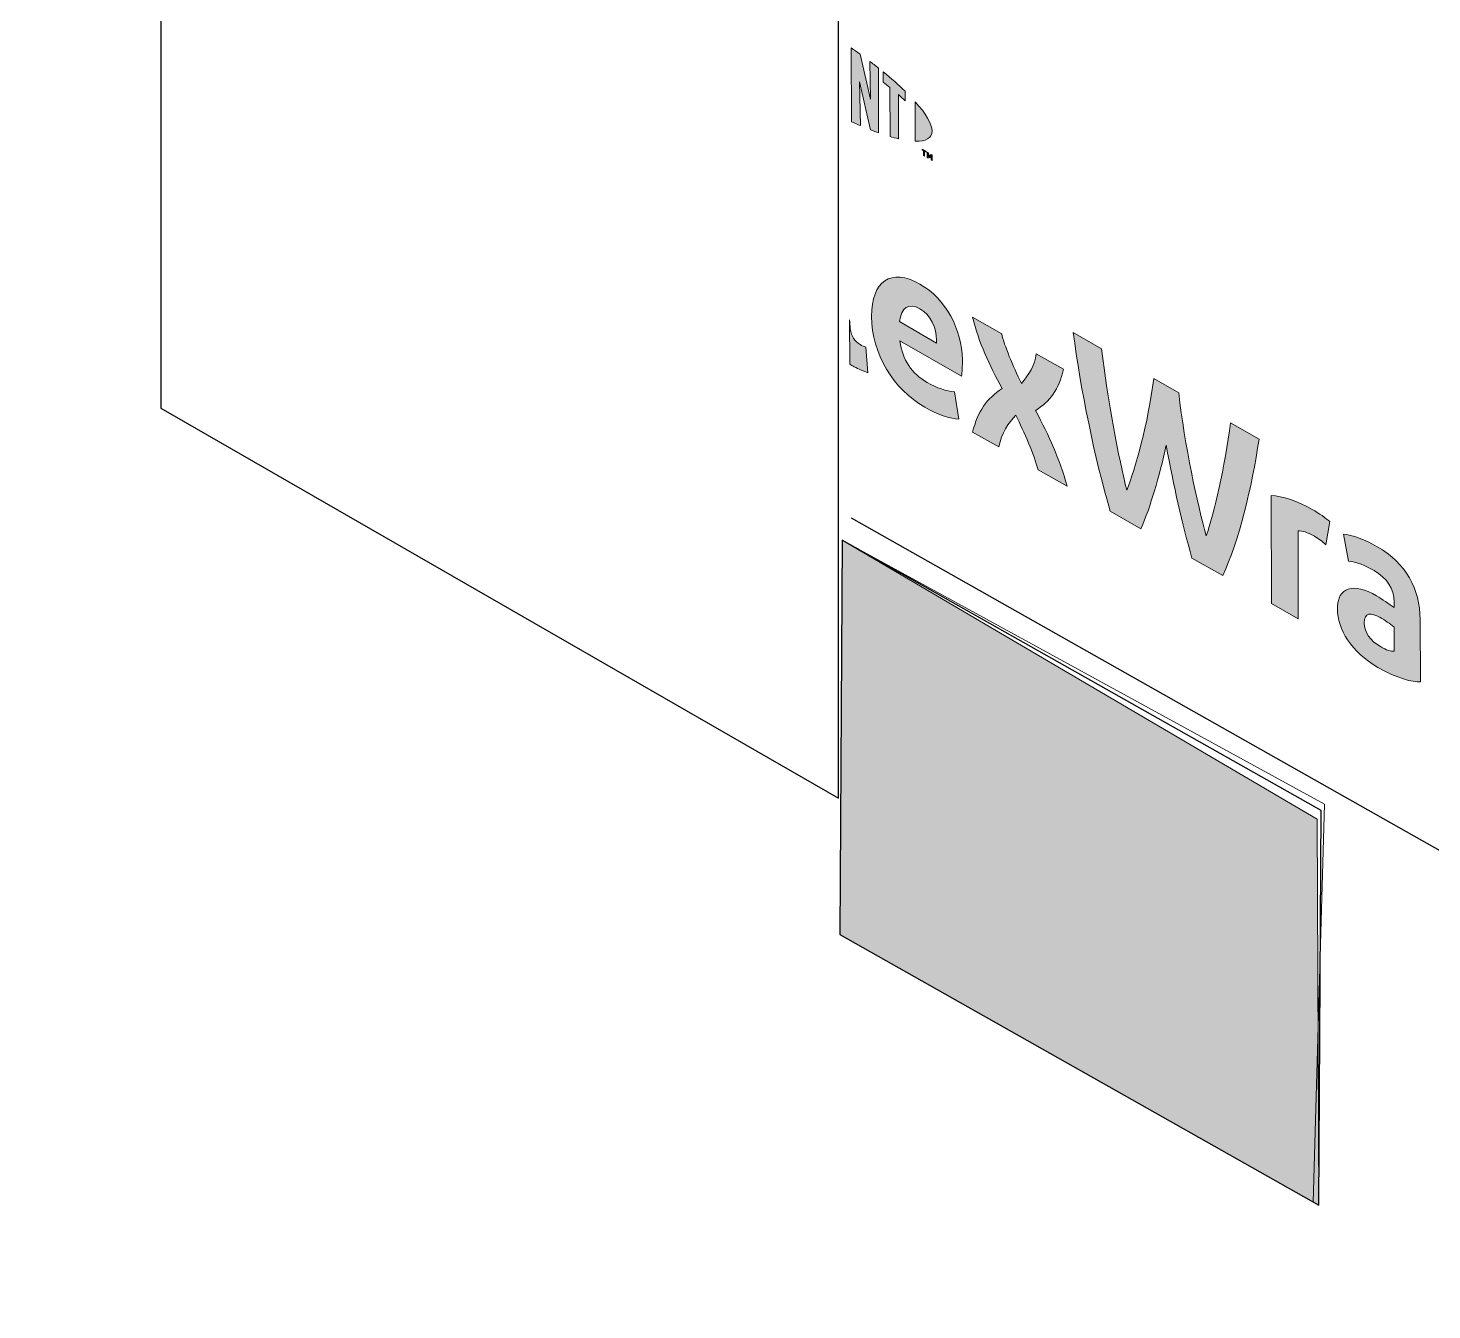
# Model space of a CAD drawing. Header units: inches. Extents: x -20.7 to 76.3, y -55.2 to 19.1.
# Drawn here: x -4.325 to -3.738, y -30.788 to -30.253 of the extents above; entities that cross this region are included whole.
import ezdxf

# ---------------------------------------------------------------- set-up
doc = ezdxf.new("R2010")
doc.units = ezdxf.units.IN
doc.header["$MEASUREMENT"] = 0
for name, color, linetype, lineweight in [('.ATI-HATCH', 7, 'Continuous', 0), ('G-ANNO-TTLB', 7, 'Continuous', 0), ('TYVEK', 7, 'Continuous', 0)]:
    doc.layers.add(name, color=color, linetype=linetype, lineweight=lineweight)

# ---------------------------------------------------------------- blocks, each defined once
blk = doc.blocks.new('Block_186')
at = {"layer": 'TYVEK', "true_color": 0x003b71, "transparency": 33554687}
h = blk.add_hatch(color=156, dxfattribs=at)
h.dxf.hatch_style = 2
edge = h.paths.add_edge_path()
edge.add_spline(control_points=[(-3.94506, -30.3844), (-3.94506, -30.3844), (-3.96055, -30.37543), (-3.96055, -30.37543), (-3.95976, -30.36951), (-3.9567, -30.36744), (-3.95197, -30.3701), (-3.94752, -30.37266), (-3.94506, -30.37799), (-3.94506, -30.38322), (-3.94506, -30.38322), (-3.94506, -30.3844), (-3.94506, -30.3844)], knot_values=[0, 0, 0, 0, 1, 1, 1, 2, 2, 2, 3, 3, 3, 4, 4, 4, 4], degree=3, periodic=0)
edge = h.paths.add_edge_path()
edge.add_spline(control_points=[(-3.93421, -30.39131), (-3.93431, -30.37868), (-3.94131, -30.36596), (-3.95197, -30.35974), (-3.964, -30.35293), (-3.97219, -30.35836), (-3.97219, -30.37326), (-3.97209, -30.38894), (-3.96311, -30.40364), (-3.94999, -30.41114), (-3.94466, -30.4143), (-3.93934, -30.41597), (-3.93569, -30.41617), (-3.93569, -30.41617), (-3.93756, -30.40473), (-3.93756, -30.40473), (-3.94102, -30.40443), (-3.94486, -30.40325), (-3.94891, -30.40088), (-3.95542, -30.39713), (-3.95927, -30.39161), (-3.96035, -30.38342), (-3.96035, -30.38342), (-3.9346, -30.39822), (-3.9346, -30.39822), (-3.9344, -30.39644), (-3.93421, -30.39407), (-3.93421, -30.39131)], knot_values=[0, 0, 0, 0, 1, 1, 1, 2, 2, 2, 3, 3, 3, 4, 4, 4, 5, 5, 5, 6, 6, 6, 7, 7, 7, 8, 8, 8, 9, 9, 9, 9], degree=3, periodic=0)
h = blk.add_hatch(color=156, dxfattribs=at)
h.dxf.hatch_style = 2
edge = h.paths.add_edge_path()
edge.add_spline(control_points=[(-3.97456, -30.38608), (-3.97535, -30.38588), (-3.97614, -30.38549), (-3.97692, -30.385), (-3.97927, -30.38365), (-3.98054, -30.38152), (-3.98107, -30.37852), (-3.98127, -30.37736), (-3.98136, -30.37607), (-3.98136, -30.37464), (-3.98136, -30.37464), (-3.98125, -30.39316), (-3.98125, -30.39316), (-3.98069, -30.39355), (-3.9801, -30.39392), (-3.97949, -30.39427), (-3.97781, -30.39526), (-3.97525, -30.39624), (-3.97377, -30.39683), (-3.97377, -30.39683), (-3.97456, -30.38608), (-3.97456, -30.38608)], knot_values=[0, 0, 0, 0, 1, 1, 1, 2, 2, 2, 3, 3, 3, 4, 4, 4, 5, 5, 5, 6, 6, 6, 7, 7, 7, 7], degree=3, periodic=0)
h = blk.add_hatch(color=156, dxfattribs=at)
h.dxf.hatch_style = 2
edge = h.paths.add_edge_path()
edge.add_spline(control_points=[(-3.90372, -30.41252), (-3.89761, -30.40877), (-3.89405, -30.40394), (-3.89198, -30.39536), (-3.89198, -30.39536), (-3.90343, -30.38884), (-3.90343, -30.38884), (-3.90392, -30.39378), (-3.90658, -30.39782), (-3.90955, -30.40127), (-3.91319, -30.39387), (-3.91674, -30.38539), (-3.91783, -30.38056), (-3.91783, -30.38056), (-3.92997, -30.37355), (-3.92997, -30.37355), (-3.9274, -30.3844), (-3.92306, -30.39338), (-3.91763, -30.40344), (-3.92414, -30.40759), (-3.92789, -30.41292), (-3.92997, -30.4216), (-3.92997, -30.4216), (-3.91902, -30.42781), (-3.91902, -30.42781), (-3.91793, -30.42179), (-3.91497, -30.41785), (-3.91191, -30.41449), (-3.90846, -30.4216), (-3.90431, -30.43097), (-3.90264, -30.43728), (-3.90264, -30.43728), (-3.8905, -30.44419), (-3.8905, -30.44419), (-3.89386, -30.43235), (-3.8978, -30.42347), (-3.90372, -30.41252)], knot_values=[0, 0, 0, 0, 1, 1, 1, 2, 2, 2, 3, 3, 3, 4, 4, 4, 5, 5, 5, 6, 6, 6, 7, 7, 7, 8, 8, 8, 9, 9, 9, 10, 10, 10, 11, 11, 11, 12, 12, 12, 12], degree=3, periodic=0)
h = blk.add_hatch(color=156, dxfattribs=at)
h.dxf.hatch_style = 2
edge = h.paths.add_edge_path()
edge.add_spline(control_points=[(-3.82224, -30.41765), (-3.8246, -30.4361), (-3.82914, -30.45573), (-3.83239, -30.46491), (-3.83605, -30.45179), (-3.84137, -30.42712), (-3.84384, -30.40522), (-3.84384, -30.40522), (-3.8543, -30.3992), (-3.8543, -30.3992), (-3.85666, -30.41834), (-3.86209, -30.43689), (-3.86555, -30.44587), (-3.8689, -30.43294), (-3.87353, -30.40798), (-3.8761, -30.38677), (-3.8761, -30.38677), (-3.88794, -30.37996), (-3.88794, -30.37996), (-3.88488, -30.40354), (-3.87896, -30.43275), (-3.87245, -30.45455), (-3.87245, -30.45455), (-3.85963, -30.46195), (-3.85963, -30.46195), (-3.85558, -30.45248), (-3.85213, -30.44074), (-3.84907, -30.42702), (-3.84601, -30.44419), (-3.84236, -30.46007), (-3.83832, -30.47418), (-3.83832, -30.47418), (-3.82549, -30.48148), (-3.82549, -30.48148), (-3.81869, -30.46747), (-3.81336, -30.44468), (-3.8103, -30.42456), (-3.8103, -30.42456), (-3.82224, -30.41765), (-3.82224, -30.41765)], knot_values=[0, 0, 0, 0, 1, 1, 1, 2, 2, 2, 3, 3, 3, 4, 4, 4, 5, 5, 5, 6, 6, 6, 7, 7, 7, 8, 8, 8, 9, 9, 9, 10, 10, 10, 11, 11, 11, 12, 12, 12, 13, 13, 13, 13], degree=3, periodic=0)
h = blk.add_hatch(color=156, dxfattribs=at)
h.dxf.hatch_style = 2
edge = h.paths.add_edge_path()
edge.add_spline(control_points=[(-3.7881, -30.45386), (-3.79402, -30.4505), (-3.80082, -30.44814), (-3.80526, -30.44814), (-3.80526, -30.44814), (-3.80517, -30.49322), (-3.80517, -30.49322), (-3.80517, -30.49322), (-3.79392, -30.49963), (-3.79392, -30.49963), (-3.79392, -30.49963), (-3.79402, -30.46283), (-3.79402, -30.46283), (-3.79224, -30.46283), (-3.79027, -30.46333), (-3.78721, -30.4651), (-3.78553, -30.46609), (-3.78376, -30.46727), (-3.78238, -30.46866), (-3.78238, -30.46866), (-3.7808, -30.45889), (-3.7808, -30.45889), (-3.78238, -30.45751), (-3.78524, -30.45553), (-3.7881, -30.45386)], knot_values=[0, 0, 0, 0, 1, 1, 1, 2, 2, 2, 3, 3, 3, 4, 4, 4, 5, 5, 5, 6, 6, 6, 7, 7, 7, 8, 8, 8, 8], degree=3, periodic=0)
h = blk.add_hatch(color=156, dxfattribs=at)
h.dxf.hatch_style = 2
edge = h.paths.add_edge_path()
edge.add_spline(control_points=[(-3.75387, -30.51315), (-3.75505, -30.51325), (-3.75712, -30.51266), (-3.75959, -30.51118), (-3.76393, -30.50871), (-3.76629, -30.50526), (-3.7664, -30.50131), (-3.7664, -30.49687), (-3.76344, -30.49687), (-3.75969, -30.49904), (-3.75771, -30.50013), (-3.75574, -30.50161), (-3.75387, -30.50309), (-3.75387, -30.50309), (-3.75387, -30.51315), (-3.75387, -30.51315)], knot_values=[0, 0, 0, 0, 1, 1, 1, 2, 2, 2, 3, 3, 3, 4, 4, 4, 5, 5, 5, 5], degree=3, periodic=0)
edge = h.paths.add_edge_path()
edge.add_spline(control_points=[(-3.74301, -30.49983), (-3.74301, -30.4871), (-3.74893, -30.47635), (-3.76097, -30.46945), (-3.7659, -30.46658), (-3.77153, -30.46451), (-3.77508, -30.46422), (-3.77508, -30.46422), (-3.773, -30.47546), (-3.773, -30.47546), (-3.76965, -30.47586), (-3.7658, -30.47734), (-3.76225, -30.47941), (-3.75682, -30.48257), (-3.75396, -30.48691), (-3.75387, -30.49263), (-3.75387, -30.49263), (-3.75387, -30.4949), (-3.75387, -30.4949), (-3.75594, -30.49342), (-3.75889, -30.49135), (-3.76117, -30.48996), (-3.77093, -30.48444), (-3.77754, -30.48612), (-3.77754, -30.49549), (-3.77754, -30.50388), (-3.77182, -30.51344), (-3.76067, -30.51986), (-3.75248, -30.52459), (-3.74627, -30.52597), (-3.74292, -30.52597), (-3.74292, -30.52597), (-3.74301, -30.49983), (-3.74301, -30.49983)], knot_values=[0, 0, 0, 0, 1, 1, 1, 2, 2, 2, 3, 3, 3, 4, 4, 4, 5, 5, 5, 6, 6, 6, 7, 7, 7, 8, 8, 8, 9, 9, 9, 10, 10, 10, 11, 11, 11, 11], degree=3, periodic=0)
at = {"layer": 'TYVEK'}
for points, knots in [([(-3.93421, -30.39131), (-3.93431, -30.37868), (-3.94131, -30.36596), (-3.95197, -30.35974), (-3.964, -30.35293), (-3.97219, -30.35836), (-3.97219, -30.37326), (-3.97209, -30.38894), (-3.96311, -30.40364), (-3.94999, -30.41114), (-3.94466, -30.4143), (-3.93934, -30.41597), (-3.93569, -30.41617), (-3.93569, -30.41617), (-3.93756, -30.40473), (-3.93756, -30.40473), (-3.94102, -30.40443), (-3.94486, -30.40325), (-3.94891, -30.40088), (-3.95542, -30.39713), (-3.95927, -30.39161), (-3.96035, -30.38342), (-3.96035, -30.38342), (-3.9346, -30.39822), (-3.9346, -30.39822), (-3.9344, -30.39644), (-3.93421, -30.39407), (-3.93421, -30.39131)], [0, 0, 0, 0, 1, 1, 1, 2, 2, 2, 3, 3, 3, 4, 4, 4, 5, 5, 5, 6, 6, 6, 7, 7, 7, 8, 8, 8, 9, 9, 9, 9]), ([(-3.94506, -30.3844), (-3.94506, -30.3844), (-3.96055, -30.37543), (-3.96055, -30.37543), (-3.95976, -30.36951), (-3.9567, -30.36744), (-3.95197, -30.3701), (-3.94752, -30.37266), (-3.94506, -30.37799), (-3.94506, -30.38322), (-3.94506, -30.38322), (-3.94506, -30.3844), (-3.94506, -30.3844)], [0, 0, 0, 0, 1, 1, 1, 2, 2, 2, 3, 3, 3, 4, 4, 4, 4]), ([(-3.97456, -30.38608), (-3.97535, -30.38588), (-3.97614, -30.38549), (-3.97692, -30.385), (-3.97927, -30.38365), (-3.98054, -30.38152), (-3.98107, -30.37852), (-3.98127, -30.37736), (-3.98136, -30.37607), (-3.98136, -30.37464), (-3.98136, -30.37464), (-3.98125, -30.39316), (-3.98125, -30.39316), (-3.98069, -30.39355), (-3.9801, -30.39392), (-3.97949, -30.39427), (-3.97781, -30.39526), (-3.97525, -30.39624), (-3.97377, -30.39683), (-3.97377, -30.39683), (-3.97456, -30.38608), (-3.97456, -30.38608)], [0, 0, 0, 0, 1, 1, 1, 2, 2, 2, 3, 3, 3, 4, 4, 4, 5, 5, 5, 6, 6, 6, 7, 7, 7, 7]), ([(-3.90372, -30.41252), (-3.89761, -30.40877), (-3.89405, -30.40394), (-3.89198, -30.39536), (-3.89198, -30.39536), (-3.90343, -30.38884), (-3.90343, -30.38884), (-3.90392, -30.39378), (-3.90658, -30.39782), (-3.90955, -30.40127), (-3.91319, -30.39387), (-3.91674, -30.38539), (-3.91783, -30.38056), (-3.91783, -30.38056), (-3.92997, -30.37355), (-3.92997, -30.37355), (-3.9274, -30.3844), (-3.92306, -30.39338), (-3.91763, -30.40344), (-3.92414, -30.40759), (-3.92789, -30.41292), (-3.92997, -30.4216), (-3.92997, -30.4216), (-3.91902, -30.42781), (-3.91902, -30.42781), (-3.91793, -30.42179), (-3.91497, -30.41785), (-3.91191, -30.41449), (-3.90846, -30.4216), (-3.90431, -30.43097), (-3.90264, -30.43728), (-3.90264, -30.43728), (-3.8905, -30.44419), (-3.8905, -30.44419), (-3.89386, -30.43235), (-3.8978, -30.42347), (-3.90372, -30.41252)], [0, 0, 0, 0, 1, 1, 1, 2, 2, 2, 3, 3, 3, 4, 4, 4, 5, 5, 5, 6, 6, 6, 7, 7, 7, 8, 8, 8, 9, 9, 9, 10, 10, 10, 11, 11, 11, 12, 12, 12, 12]), ([(-3.82224, -30.41765), (-3.8246, -30.4361), (-3.82914, -30.45573), (-3.83239, -30.46491), (-3.83605, -30.45179), (-3.84137, -30.42712), (-3.84384, -30.40522), (-3.84384, -30.40522), (-3.8543, -30.3992), (-3.8543, -30.3992), (-3.85666, -30.41834), (-3.86209, -30.43689), (-3.86555, -30.44587), (-3.8689, -30.43294), (-3.87353, -30.40798), (-3.8761, -30.38677), (-3.8761, -30.38677), (-3.88794, -30.37996), (-3.88794, -30.37996), (-3.88488, -30.40354), (-3.87896, -30.43275), (-3.87245, -30.45455), (-3.87245, -30.45455), (-3.85963, -30.46195), (-3.85963, -30.46195), (-3.85558, -30.45248), (-3.85213, -30.44074), (-3.84907, -30.42702), (-3.84601, -30.44419), (-3.84236, -30.46007), (-3.83832, -30.47418), (-3.83832, -30.47418), (-3.82549, -30.48148), (-3.82549, -30.48148), (-3.81869, -30.46747), (-3.81336, -30.44468), (-3.8103, -30.42456), (-3.8103, -30.42456), (-3.82224, -30.41765), (-3.82224, -30.41765)], [0, 0, 0, 0, 1, 1, 1, 2, 2, 2, 3, 3, 3, 4, 4, 4, 5, 5, 5, 6, 6, 6, 7, 7, 7, 8, 8, 8, 9, 9, 9, 10, 10, 10, 11, 11, 11, 12, 12, 12, 13, 13, 13, 13]), ([(-3.7881, -30.45386), (-3.79402, -30.4505), (-3.80082, -30.44814), (-3.80526, -30.44814), (-3.80526, -30.44814), (-3.80517, -30.49322), (-3.80517, -30.49322), (-3.80517, -30.49322), (-3.79392, -30.49963), (-3.79392, -30.49963), (-3.79392, -30.49963), (-3.79402, -30.46283), (-3.79402, -30.46283), (-3.79224, -30.46283), (-3.79027, -30.46333), (-3.78721, -30.4651), (-3.78553, -30.46609), (-3.78376, -30.46727), (-3.78238, -30.46866), (-3.78238, -30.46866), (-3.7808, -30.45889), (-3.7808, -30.45889), (-3.78238, -30.45751), (-3.78524, -30.45553), (-3.7881, -30.45386)], [0, 0, 0, 0, 1, 1, 1, 2, 2, 2, 3, 3, 3, 4, 4, 4, 5, 5, 5, 6, 6, 6, 7, 7, 7, 8, 8, 8, 8]), ([(-3.74301, -30.49983), (-3.74301, -30.4871), (-3.74893, -30.47635), (-3.76097, -30.46945), (-3.7659, -30.46658), (-3.77153, -30.46451), (-3.77508, -30.46422), (-3.77508, -30.46422), (-3.773, -30.47546), (-3.773, -30.47546), (-3.76965, -30.47586), (-3.7658, -30.47734), (-3.76225, -30.47941), (-3.75682, -30.48257), (-3.75396, -30.48691), (-3.75387, -30.49263), (-3.75387, -30.49263), (-3.75387, -30.4949), (-3.75387, -30.4949), (-3.75594, -30.49342), (-3.75889, -30.49135), (-3.76117, -30.48996), (-3.77093, -30.48444), (-3.77754, -30.48612), (-3.77754, -30.49549), (-3.77754, -30.50388), (-3.77182, -30.51344), (-3.76067, -30.51986), (-3.75248, -30.52459), (-3.74627, -30.52597), (-3.74292, -30.52597), (-3.74292, -30.52597), (-3.74301, -30.49983), (-3.74301, -30.49983)], [0, 0, 0, 0, 1, 1, 1, 2, 2, 2, 3, 3, 3, 4, 4, 4, 5, 5, 5, 6, 6, 6, 7, 7, 7, 8, 8, 8, 9, 9, 9, 10, 10, 10, 11, 11, 11, 11]), ([(-3.75387, -30.51315), (-3.75505, -30.51325), (-3.75712, -30.51266), (-3.75959, -30.51118), (-3.76393, -30.50871), (-3.76629, -30.50526), (-3.7664, -30.50131), (-3.7664, -30.49687), (-3.76344, -30.49687), (-3.75969, -30.49904), (-3.75771, -30.50013), (-3.75574, -30.50161), (-3.75387, -30.50309), (-3.75387, -30.50309), (-3.75387, -30.51315), (-3.75387, -30.51315)], [0, 0, 0, 0, 1, 1, 1, 2, 2, 2, 3, 3, 3, 4, 4, 4, 5, 5, 5, 5])]:
    blk.add_open_spline(points, degree=3, knots=knots, dxfattribs=at)
blk = doc.blocks.new('Block_187')
at = {"layer": 'TYVEK', "true_color": 0x003b71, "transparency": 33554687}
h = blk.add_hatch(color=156, dxfattribs=at)
h.dxf.hatch_style = 2
edge = h.paths.add_edge_path()
edge.add_spline(control_points=[(-3.97261, -30.28252), (-3.97261, -30.28252), (-3.97699, -30.26372), (-3.97699, -30.26372), (-3.97817, -30.26286), (-3.97959, -30.26186), (-3.98069, -30.26111), (-3.98069, -30.26111), (-3.98062, -30.29191), (-3.98062, -30.29191), (-3.97984, -30.29227), (-3.97787, -30.29314), (-3.97686, -30.29357), (-3.97686, -30.29357), (-3.97721, -30.27525), (-3.97721, -30.27525), (-3.97721, -30.27525), (-3.97258, -30.29532), (-3.97258, -30.29532), (-3.9716, -30.29571), (-3.97018, -30.29624), (-3.96924, -30.29657), (-3.96924, -30.29657), (-3.96931, -30.26951), (-3.96931, -30.26951), (-3.97028, -30.26873), (-3.97206, -30.26736), (-3.97292, -30.26672), (-3.97292, -30.26672), (-3.97261, -30.28252), (-3.97261, -30.28252)], knot_values=[0, 0, 0, 0, 1, 1, 1, 2, 2, 2, 3, 3, 3, 4, 4, 4, 5, 5, 5, 6, 6, 6, 7, 7, 7, 8, 8, 8, 9, 9, 9, 10, 10, 10, 10], degree=3, periodic=0)
h = blk.add_hatch(color=156, dxfattribs=at)
h.dxf.hatch_style = 2
edge = h.paths.add_edge_path()
edge.add_spline(control_points=[(-3.96736, -30.27535), (-3.96639, -30.27611), (-3.96544, -30.27688), (-3.96451, -30.27765), (-3.96451, -30.27765), (-3.96446, -30.29812), (-3.96446, -30.29812), (-3.96361, -30.29838), (-3.96202, -30.29882), (-3.96096, -30.29906), (-3.96096, -30.29906), (-3.96101, -30.28062), (-3.96101, -30.28062), (-3.95999, -30.28151), (-3.95903, -30.28236), (-3.95815, -30.28316), (-3.95815, -30.28316), (-3.95816, -30.27921), (-3.95816, -30.27921), (-3.96093, -30.27651), (-3.9639, -30.2739), (-3.96737, -30.27107), (-3.96737, -30.27107), (-3.96736, -30.27535), (-3.96736, -30.27535)], knot_values=[0, 0, 0, 0, 1, 1, 1, 2, 2, 2, 3, 3, 3, 4, 4, 4, 5, 5, 5, 6, 6, 6, 7, 7, 7, 8, 8, 8, 8], degree=3, periodic=0)
h = blk.add_hatch(color=156, dxfattribs=at)
h.dxf.hatch_style = 2
edge = h.paths.add_edge_path()
edge.add_spline(control_points=[(-3.94694, -30.29582), (-3.94693, -30.29885), (-3.94947, -30.30022), (-3.95392, -30.3001), (-3.95392, -30.3001), (-3.95396, -30.28356), (-3.95396, -30.28356), (-3.9495, -30.28854), (-3.94694, -30.29282), (-3.94694, -30.29582)], knot_values=[0, 0, 0, 0, 1, 1, 1, 2, 2, 2, 3, 3, 3, 3], degree=3, periodic=0)
h = blk.add_hatch(color=156, dxfattribs=at)
h.dxf.hatch_style = 2
edge = h.paths.add_edge_path()
edge.add_spline(control_points=[(-3.95108, -30.30341), (-3.95108, -30.30341), (-3.95108, -30.3038), (-3.95108, -30.3038), (-3.95108, -30.3038), (-3.95049, -30.3041), (-3.95049, -30.3041), (-3.95049, -30.3041), (-3.95049, -30.30607), (-3.95049, -30.30607), (-3.95049, -30.30607), (-3.95009, -30.30637), (-3.95009, -30.30637), (-3.95009, -30.30637), (-3.95009, -30.30439), (-3.95009, -30.30439), (-3.95009, -30.30439), (-3.9494, -30.30469), (-3.9494, -30.30469), (-3.9494, -30.30469), (-3.9494, -30.3043), (-3.9494, -30.3043), (-3.9494, -30.3043), (-3.95108, -30.30341), (-3.95108, -30.30341)], knot_values=[0, 0, 0, 0, 1, 1, 1, 2, 2, 2, 3, 3, 3, 4, 4, 4, 5, 5, 5, 6, 6, 6, 7, 7, 7, 8, 8, 8, 8], degree=3, periodic=0)
edge = h.paths.add_edge_path()
edge.add_spline(control_points=[(-3.94733, -30.30558), (-3.94733, -30.30558), (-3.94792, -30.30627), (-3.94792, -30.30627), (-3.94792, -30.30627), (-3.94861, -30.30479), (-3.94861, -30.30479), (-3.94861, -30.30479), (-3.94901, -30.30459), (-3.94901, -30.30459), (-3.94901, -30.30459), (-3.94901, -30.30696), (-3.94901, -30.30696), (-3.94901, -30.30696), (-3.94861, -30.30716), (-3.94861, -30.30716), (-3.94861, -30.30716), (-3.94861, -30.30548), (-3.94861, -30.30548), (-3.94861, -30.30548), (-3.94792, -30.30696), (-3.94792, -30.30696), (-3.94792, -30.30696), (-3.94733, -30.30627), (-3.94733, -30.30627), (-3.94733, -30.30627), (-3.94733, -30.30795), (-3.94733, -30.30795), (-3.94733, -30.30795), (-3.94694, -30.30814), (-3.94694, -30.30814), (-3.94694, -30.30814), (-3.94694, -30.30578), (-3.94694, -30.30578), (-3.94694, -30.30578), (-3.94733, -30.30558), (-3.94733, -30.30558)], knot_values=[0, 0, 0, 0, 1, 1, 1, 2, 2, 2, 3, 3, 3, 4, 4, 4, 5, 5, 5, 6, 6, 6, 7, 7, 7, 8, 8, 8, 9, 9, 9, 10, 10, 10, 11, 11, 11, 12, 12, 12, 12], degree=3, periodic=0)
at = {"layer": 'TYVEK'}
for points, knots in [([(-3.97261, -30.28252), (-3.97261, -30.28252), (-3.97699, -30.26372), (-3.97699, -30.26372), (-3.97817, -30.26286), (-3.97959, -30.26186), (-3.98069, -30.26111), (-3.98069, -30.26111), (-3.98062, -30.29191), (-3.98062, -30.29191), (-3.97984, -30.29227), (-3.97787, -30.29314), (-3.97686, -30.29357), (-3.97686, -30.29357), (-3.97721, -30.27525), (-3.97721, -30.27525), (-3.97721, -30.27525), (-3.97258, -30.29532), (-3.97258, -30.29532), (-3.9716, -30.29571), (-3.97018, -30.29624), (-3.96924, -30.29657), (-3.96924, -30.29657), (-3.96931, -30.26951), (-3.96931, -30.26951), (-3.97028, -30.26873), (-3.97206, -30.26736), (-3.97292, -30.26672), (-3.97292, -30.26672), (-3.97261, -30.28252), (-3.97261, -30.28252)], [0, 0, 0, 0, 1, 1, 1, 2, 2, 2, 3, 3, 3, 4, 4, 4, 5, 5, 5, 6, 6, 6, 7, 7, 7, 8, 8, 8, 9, 9, 9, 10, 10, 10, 10]), ([(-3.96736, -30.27535), (-3.96639, -30.27611), (-3.96544, -30.27688), (-3.96451, -30.27765), (-3.96451, -30.27765), (-3.96446, -30.29812), (-3.96446, -30.29812), (-3.96361, -30.29838), (-3.96202, -30.29882), (-3.96096, -30.29906), (-3.96096, -30.29906), (-3.96101, -30.28062), (-3.96101, -30.28062), (-3.95999, -30.28151), (-3.95903, -30.28236), (-3.95815, -30.28316), (-3.95815, -30.28316), (-3.95816, -30.27921), (-3.95816, -30.27921), (-3.96093, -30.27651), (-3.9639, -30.2739), (-3.96737, -30.27107), (-3.96737, -30.27107), (-3.96736, -30.27535), (-3.96736, -30.27535)], [0, 0, 0, 0, 1, 1, 1, 2, 2, 2, 3, 3, 3, 4, 4, 4, 5, 5, 5, 6, 6, 6, 7, 7, 7, 8, 8, 8, 8]), ([(-3.94694, -30.29582), (-3.94693, -30.29885), (-3.94947, -30.30022), (-3.95392, -30.3001), (-3.95392, -30.3001), (-3.95396, -30.28356), (-3.95396, -30.28356), (-3.9495, -30.28854), (-3.94694, -30.29282), (-3.94694, -30.29582)], [0, 0, 0, 0, 1, 1, 1, 2, 2, 2, 3, 3, 3, 3]), ([(-3.95108, -30.30341), (-3.95108, -30.30341), (-3.95108, -30.3038), (-3.95108, -30.3038), (-3.95108, -30.3038), (-3.95049, -30.3041), (-3.95049, -30.3041), (-3.95049, -30.3041), (-3.95049, -30.30607), (-3.95049, -30.30607), (-3.95049, -30.30607), (-3.95009, -30.30637), (-3.95009, -30.30637), (-3.95009, -30.30637), (-3.95009, -30.30439), (-3.95009, -30.30439), (-3.95009, -30.30439), (-3.9494, -30.30469), (-3.9494, -30.30469), (-3.9494, -30.30469), (-3.9494, -30.3043), (-3.9494, -30.3043), (-3.9494, -30.3043), (-3.95108, -30.30341), (-3.95108, -30.30341)], [0, 0, 0, 0, 1, 1, 1, 2, 2, 2, 3, 3, 3, 4, 4, 4, 5, 5, 5, 6, 6, 6, 7, 7, 7, 8, 8, 8, 8]), ([(-3.94733, -30.30558), (-3.94733, -30.30558), (-3.94792, -30.30627), (-3.94792, -30.30627), (-3.94792, -30.30627), (-3.94861, -30.30479), (-3.94861, -30.30479), (-3.94861, -30.30479), (-3.94901, -30.30459), (-3.94901, -30.30459), (-3.94901, -30.30459), (-3.94901, -30.30696), (-3.94901, -30.30696), (-3.94901, -30.30696), (-3.94861, -30.30716), (-3.94861, -30.30716), (-3.94861, -30.30716), (-3.94861, -30.30548), (-3.94861, -30.30548), (-3.94861, -30.30548), (-3.94792, -30.30696), (-3.94792, -30.30696), (-3.94792, -30.30696), (-3.94733, -30.30627), (-3.94733, -30.30627), (-3.94733, -30.30627), (-3.94733, -30.30795), (-3.94733, -30.30795), (-3.94733, -30.30795), (-3.94694, -30.30814), (-3.94694, -30.30814), (-3.94694, -30.30814), (-3.94694, -30.30578), (-3.94694, -30.30578), (-3.94694, -30.30578), (-3.94733, -30.30558), (-3.94733, -30.30558)], [0, 0, 0, 0, 1, 1, 1, 2, 2, 2, 3, 3, 3, 4, 4, 4, 5, 5, 5, 6, 6, 6, 7, 7, 7, 8, 8, 8, 9, 9, 9, 10, 10, 10, 11, 11, 11, 12, 12, 12, 12])]:
    blk.add_open_spline(points, degree=3, knots=knots, dxfattribs=at)
blk = doc.blocks.new('Block_185')
at = {"layer": 'TYVEK'}
for name in ['Block_187', 'Block_186']:
    blk.add_blockref(name, (0, 0), dxfattribs=at)

msp = doc.modelspace()

# ---------------------------------------------------------------- hatches: boundary and pattern name
at = {"layer": '.ATI-HATCH', "true_color": 0x848484, "transparency": 33554559}
msp.add_hatch(color=252, dxfattribs=at).paths.add_polyline_path([(-3.786, -30.58331), (-3.98451, -30.46673), (-3.98547, -30.63141), (-3.78538, -30.74457)])
at = {"layer": 'G-ANNO-TTLB', "true_color": 0xff00ff, "transparency": 33554687}
h = msp.add_hatch(color=6, dxfattribs=at)
edge = h.paths.add_edge_path()
edge.add_spline(control_points=[(20.03822, -55.21363), (20.03822, -55.21363), (-20.64953, -55.21363), (-20.64953, -55.21363), (-20.64953, -55.21363), (-20.64953, -21.08863), (-20.64953, -21.08863), (-20.64953, -21.08863), (20.03822, -21.08863), (20.03822, -21.08863), (20.03822, -21.08863), (20.03822, -55.21363), (20.03822, -55.21363)], knot_values=[0, 0, 0, 0, 1, 1, 1, 2, 2, 2, 3, 3, 3, 4, 4, 4, 4], degree=3, periodic=0)
edge = h.paths.add_edge_path()
edge.add_spline(control_points=[(-20.52453, -21.21363), (-20.52453, -21.21363), (-20.52453, -55.08863), (-20.52453, -55.08863), (-20.52453, -55.08863), (19.91322, -55.08863), (19.91322, -55.08863), (19.91322, -55.08863), (19.91322, -21.21363), (19.91322, -21.21363), (19.91322, -21.21363), (-20.52453, -21.21363), (-20.52453, -21.21363)], knot_values=[0, 0, 0, 0, 1, 1, 1, 2, 2, 2, 3, 3, 3, 4, 4, 4, 4], degree=3, periodic=0)
edge.add_line((-20.52453, -21.21363), (-20.52453, -21.21363))
at = {"layer": 'TYVEK', "true_color": 0x000000, "transparency": 33554687}
h = msp.add_hatch(dxfattribs=at)
h.set_pattern_fill('_U', color=18, scale=10, angle=44.99999, style=2, pattern_type=0)
h.set_pattern_definition([(45, (0, 0), (-7.071, 7.071), [])])
h.paths.add_polyline_path([(-3.78768, -30.74327), (-3.98547, -30.63141), (-3.98451, -30.46673), (-3.78296, -30.57705)])

# ---------------------------------------------------------------- linework, layer by layer
at = {"layer": '.ATI-HATCH'}
msp.add_lwpolyline([(-3.786, -30.58331), (-3.98451, -30.46673), (-3.98547, -30.63141), (-3.78538, -30.74457)], close=True, dxfattribs=at)
at = {"layer": 'G-ANNO-TTLB'}
for points in [[(20.03822, -55.21363), (20.03822, -55.21363), (-20.64953, -55.21363), (-20.64953, -55.21363), (-20.64953, -55.21363), (-20.64953, -21.08863), (-20.64953, -21.08863), (-20.64953, -21.08863), (20.03822, -21.08863), (20.03822, -21.08863), (20.03822, -21.08863), (20.03822, -55.21363), (20.03822, -55.21363)], [(-20.52453, -21.21363), (-20.52453, -21.21363), (-20.52453, -55.08863), (-20.52453, -55.08863), (-20.52453, -55.08863), (19.91322, -55.08863), (19.91322, -55.08863), (19.91322, -55.08863), (19.91322, -21.21363), (19.91322, -21.21363), (19.91322, -21.21363), (-20.52453, -21.21363), (-20.52453, -21.21363)]]:
    msp.add_open_spline(points, degree=3, knots=[0, 0, 0, 0, 1, 1, 1, 2, 2, 2, 3, 3, 3, 4, 4, 4, 4], dxfattribs=at)
at = {"layer": 'TYVEK', "color": 1, "lineweight": 25, "true_color": 0xff0000}
for points in [[(-3.98599, -27.93584), (-4.26916, -27.77396), (-4.26916, -30.41163), (-3.98599, -30.57448)], [(-3.98547, -30.63141), (-3.78538, -30.74457), (-3.7844, -30.57962), (-3.98451, -30.46673)]]:
    msp.add_lwpolyline(points, close=True, dxfattribs=at)
at = {"layer": 'TYVEK', "color": 4, "lineweight": 25, "true_color": 0x00ffff}
msp.add_lwpolyline([(-2.83278, -31.10614), (-3.98051, -30.45748), (-3.98051, -30.45748)], dxfattribs=at)
at = {"layer": 'TYVEK'}
msp.add_lwpolyline([(-3.78768, -30.74327), (-3.98547, -30.63141), (-3.98451, -30.46673), (-3.78296, -30.57705)], close=True, dxfattribs=at)

# ---------------------------------------------------------------- block references
msp.add_blockref('Block_185', (0, 0), dxfattribs=at)

doc.saveas('drawing.dxf')
